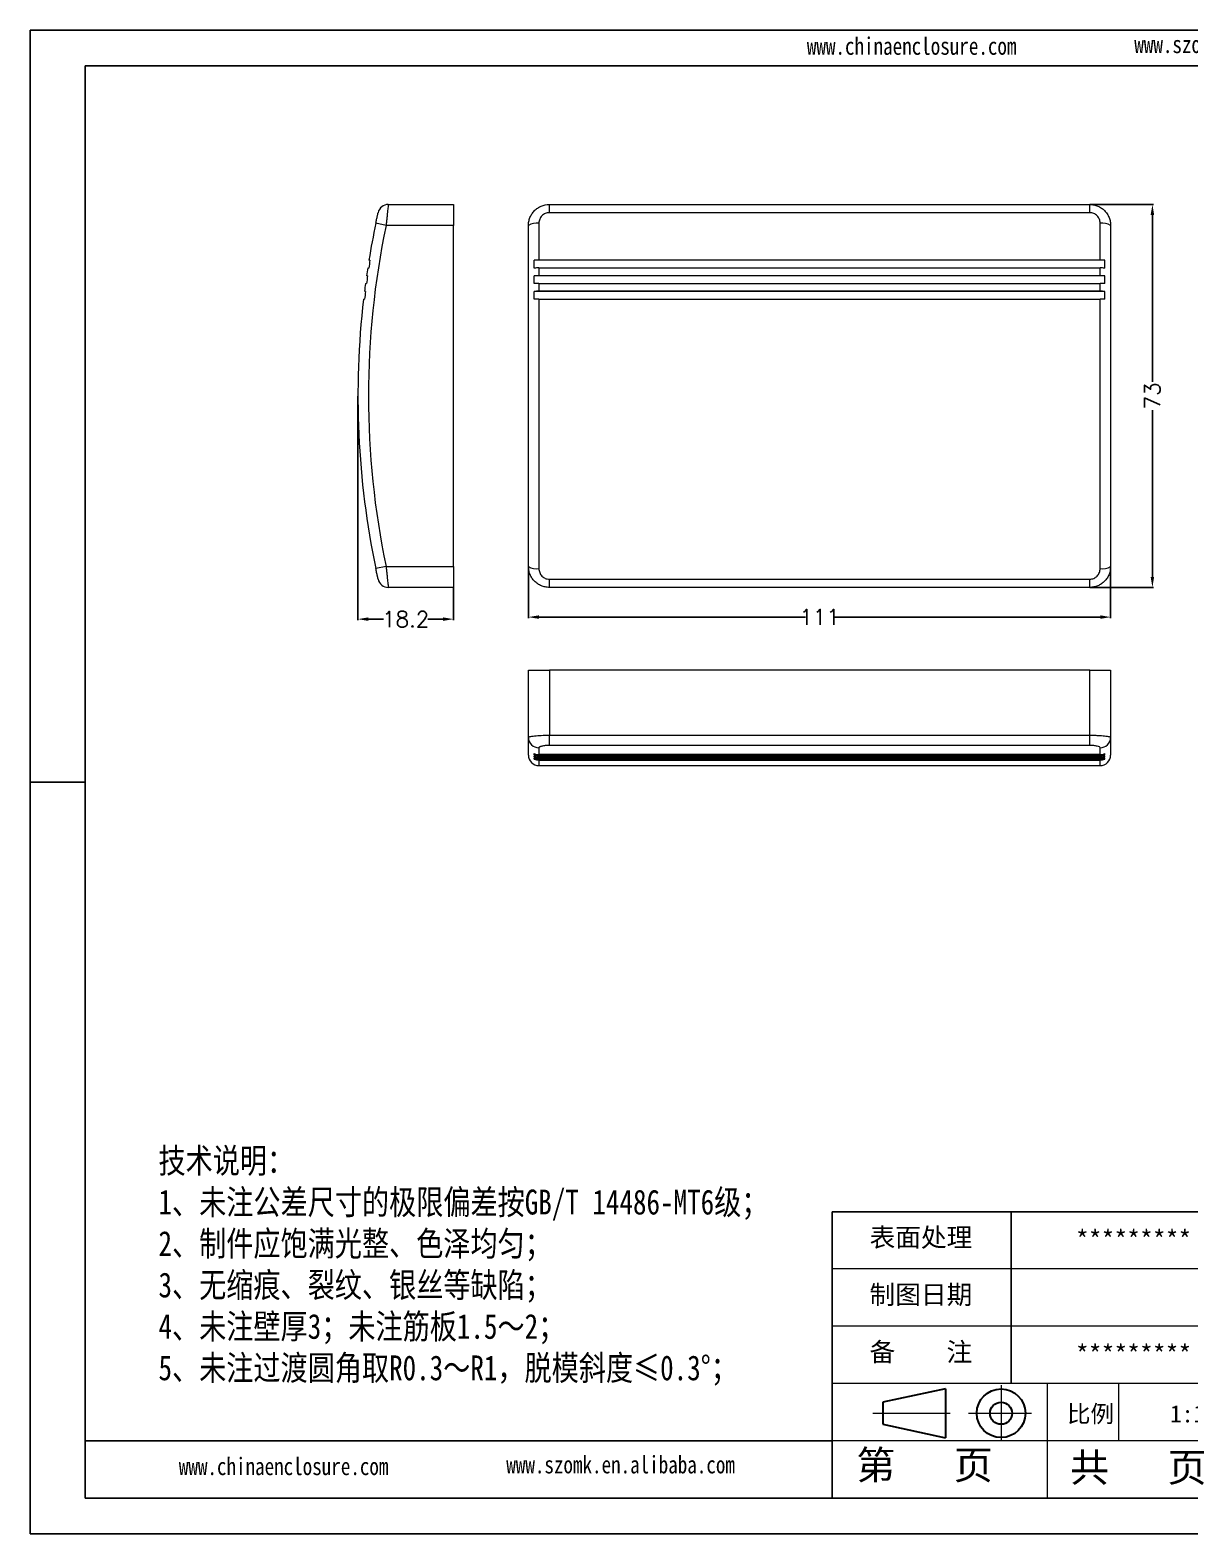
# Model space of a CAD drawing. Header units: inches. Extents: x 1464 to 2346, y 536 to 823.
# Drawn here: x 1463.8 to 1684.9, y 535.9 to 822.7 of the extents above; entities that cross this region are included whole.
import ezdxf

# ---------------------------------------------------------------- set-up
doc = ezdxf.new("R2010")
doc.units = ezdxf.units.IN
doc.linetypes.add('CENTER2', pattern=[28.575, 19.05, -3.175, 3.175, -3.175])
doc.layers.add('文字', color=81, linetype='Continuous')
for name, color, linetype, lineweight in [('粗实线', 7, 'Continuous', 30), ('细实线', 3, 'Continuous', 9), ('细点划线', 2, 'CENTER2', 9)]:
    doc.layers.add(name, color=color, linetype=linetype, lineweight=lineweight)
doc.styles.get("Standard").update_dxf_attribs({"font": 'txt', "bigfont": 'gbcbig.shx'})
doc.styles.add('宋体', font='', dxfattribs={"width": 0.8, "height": 3.5})
doc.styles.get('宋体').set_extended_font_data('SimSun')
doc.dimstyles.new('3', dxfattribs={"dimtxt": 3, "dimasz": 2, "dimexe": 0.18, "dimexo": 0.0625, "dimgap": 0.2, "dimtad": 0, "dimzin": 12, "dimdsep": 46, "dimtxsty": 'Standard', "dimcen": 1, "dimclrd": 3, "dimclre": 3, "dimadec": 0, "dimazin": 0, "dimtfac": 1, "dimtofl": 0, "dimtmove": 0, "dimatfit": 3, "dimfxl": 1, "dimtolj": 1, "dimtzin": 0, "dimarcsym": 0})

# ---------------------------------------------------------------- blocks, each defined once
blk = doc.blocks.new('*D54')
at = {"color": 3, "lineweight": -2}
for p, q in [((1558.82, 720.34), (1558.82, 710.56)), ((1669.82, 720.34), (1669.82, 710.56)), ((1560.82, 710.74), (1611.62, 710.74)), ((1667.82, 710.74), (1617.02, 710.74))]:
    blk.add_line(p, q, dxfattribs=at)
at = {"color": 3}
for points in [[(1560.82, 711.08), (1560.82, 710.41), (1558.82, 710.74)], [(1667.82, 711.08), (1667.82, 710.41), (1669.82, 710.74)]]:
    blk.add_solid(points, dxfattribs=at)
at = {"layer": 'Defpoints', "color": 0}
for p in [(1558.82, 720.41), (1669.82, 720.41), (1669.82, 710.74)]:
    blk.add_point(p, dxfattribs=at)
at = {"color": 0, "insert": (1614.32, 710.74), "char_height": 3, "attachment_point": 5}
blk.add_mtext('\\A1;111', dxfattribs=at)
blk = doc.blocks.new('*D55')
at = {"color": 3, "lineweight": -2}
for p, q in [((1665.88, 789.41), (1677.96, 789.41)), ((1677.78, 787.41), (1677.78, 755.61)), ((1677.78, 718.41), (1677.78, 750.21)), ((1665.88, 716.41), (1677.96, 716.41))]:
    blk.add_line(p, q, dxfattribs=at)
at = {"color": 3}
for points in [[(1677.44, 787.41), (1678.11, 787.41), (1677.78, 789.41)], [(1677.44, 718.41), (1678.11, 718.41), (1677.78, 716.41)]]:
    blk.add_solid(points, dxfattribs=at)
at = {"layer": 'Defpoints', "color": 0}
for p in [(1665.82, 789.41), (1677.78, 789.41), (1665.82, 716.41)]:
    blk.add_point(p, dxfattribs=at)
at = {"color": 0, "insert": (1677.78, 752.91), "char_height": 3, "attachment_point": 5, "rotation": 90}
blk.add_mtext('\\A1;73', dxfattribs=at)
blk = doc.blocks.new('*D56')
at = {"color": 3, "lineweight": -2}
for p, q in [((1526.32, 752.84), (1526.32, 710.17)), ((1544.52, 716.34), (1544.52, 710.17)), ((1528.32, 710.35), (1531.22, 710.35)), ((1542.52, 710.35), (1539.62, 710.35))]:
    blk.add_line(p, q, dxfattribs=at)
at = {"color": 3}
for points in [[(1528.32, 710.69), (1528.32, 710.02), (1526.32, 710.35)], [(1542.52, 710.69), (1542.52, 710.02), (1544.52, 710.35)]]:
    blk.add_solid(points, dxfattribs=at)
at = {"layer": 'Defpoints', "color": 0}
for p in [(1526.32, 752.91), (1544.52, 716.41), (1544.52, 710.35)]:
    blk.add_point(p, dxfattribs=at)
at = {"color": 0, "insert": (1535.42, 710.35), "char_height": 3, "attachment_point": 5}
blk.add_mtext('\\A1;18.2', dxfattribs=at)

msp = doc.modelspace()

# ---------------------------------------------------------------- linework, layer by layer
for p, q in [((1463.818, 822.657), (1869.305, 822.657)), ((1463.818, 822.657), (1463.818, 535.949)), ((1474.31, 815.831), (1862.479, 815.831)), ((1474.31, 815.831), (1474.31, 542.775)), ((1474.31, 679.303), (1463.818, 679.303)), ((1463.818, 668.684), (1463.818, 535.949)), ((1698.646, 597.387), (1616.729, 597.387)), ((1616.729, 542.775), (1616.729, 597.387)), ((1650.861, 564.62), (1650.861, 597.387)), ((1616.729, 553.698), (1474.31, 553.698)), ((1474.31, 542.775), (1862.479, 542.775)), ((1463.818, 535.949), (1869.305, 535.949)), ((1463.818, 535.949), (1651.543, 535.949))]:
    msp.add_line(p, q)
at = {"color": 7, "linetype": 'Continuous', "lineweight": 15}
for p, q in [((1532.114, 789.406), (1544.519, 789.406)), ((1544.519, 789.406), (1544.519, 785.406)), ((1562.819, 787.841), (1562.819, 789.406)), ((1562.819, 789.406), (1665.819, 789.406)), ((1665.819, 787.841), (1665.819, 789.406)), ((1531.682, 785.406), (1529.725, 785.815)), ((1560.819, 785.815), (1560.819, 778.793)), ((1665.819, 787.841), (1562.819, 787.841)), ((1667.819, 778.793), (1667.819, 785.815)), ((1544.519, 785.406), (1531.682, 785.406)), ((1544.519, 720.406), (1544.519, 785.406)), ((1558.819, 720.406), (1558.819, 785.406)), ((1669.819, 785.406), (1669.819, 720.406)), ((1528.183, 777.311), (1528.381, 777.281)), ((1528.615, 778.76), (1528.418, 778.793)), ((1559.948, 777.281), (1559.948, 778.76)), ((1668.691, 778.76), (1559.948, 778.76)), ((1667.819, 778.793), (1560.819, 778.793)), ((1560.819, 777.311), (1560.819, 775.827)), ((1560.819, 777.311), (1667.819, 777.311)), ((1667.819, 775.827), (1667.819, 777.311)), ((1668.691, 777.281), (1668.691, 778.76)), ((1527.755, 774.342), (1527.953, 774.315)), ((1528.16, 775.799), (1527.962, 775.827)), ((1559.948, 774.315), (1559.948, 775.799)), ((1668.691, 775.799), (1559.948, 775.799)), ((1667.819, 775.827), (1560.819, 775.827)), ((1560.819, 774.342), (1560.819, 772.854)), ((1560.819, 774.342), (1667.819, 774.342)), ((1667.819, 772.854), (1667.819, 774.342)), ((1668.691, 774.315), (1668.691, 775.799)), ((1527.383, 771.365), (1527.581, 771.342)), ((1527.76, 772.829), (1527.562, 772.854)), ((1559.948, 771.342), (1559.948, 772.829)), ((1668.691, 772.829), (1559.948, 772.829)), ((1667.819, 772.854), (1560.819, 772.854)), ((1560.819, 771.365), (1560.819, 719.996)), ((1560.819, 771.365), (1667.819, 771.365)), ((1667.819, 719.996), (1667.819, 771.365)), ((1668.691, 771.342), (1668.691, 772.829)), ((1531.682, 720.406), (1529.725, 719.996)), ((1531.682, 720.406), (1544.519, 720.406)), ((1544.519, 720.406), (1544.519, 716.406)), ((1562.819, 717.971), (1665.819, 717.971)), ((1562.819, 716.406), (1562.819, 717.971)), ((1665.819, 716.406), (1665.819, 717.971)), ((1544.519, 716.406), (1532.114, 716.406)), ((1665.819, 716.406), (1562.819, 716.406)), ((1558.819, 700.626), (1562.819, 700.626)), ((1558.819, 687.789), (1558.819, 700.626)), ((1562.819, 700.626), (1562.819, 688.221)), ((1665.819, 700.626), (1562.819, 700.626)), ((1665.819, 688.221), (1665.819, 700.626)), ((1665.819, 700.626), (1669.819, 700.626)), ((1669.819, 700.626), (1669.819, 687.789)), ((1562.819, 688.221), (1665.819, 688.221)), ((1562.819, 686.269), (1562.819, 688.221)), ((1665.819, 686.269), (1665.819, 688.221)), ((1558.819, 684.426), (1558.819, 687.789)), ((1560.819, 685.832), (1560.819, 684.525)), ((1665.819, 686.269), (1562.819, 686.269)), ((1667.819, 684.525), (1667.819, 685.832)), ((1669.819, 687.789), (1669.819, 684.426)), ((1559.948, 684.488), (1559.948, 684.722)), ((1559.948, 684.488), (1668.691, 684.488)), ((1559.948, 684.06), (1559.948, 684.267)), ((1559.948, 684.06), (1668.691, 684.06)), ((1559.948, 683.688), (1559.948, 683.867)), ((1559.948, 683.688), (1560.54, 683.688)), ((1667.819, 684.525), (1560.819, 684.525)), ((1560.819, 684.29), (1560.819, 684.069)), ((1560.819, 684.29), (1667.819, 684.29)), ((1667.819, 684.069), (1560.819, 684.069)), ((1560.819, 683.862), (1560.819, 683.669)), ((1560.819, 683.862), (1667.819, 683.862)), ((1667.819, 683.669), (1560.819, 683.669)), ((1560.819, 683.49), (1667.819, 683.49)), ((1560.819, 682.426), (1667.819, 682.426)), ((1667.819, 684.069), (1667.819, 684.29)), ((1667.819, 683.669), (1667.819, 683.862)), ((1668.099, 683.688), (1668.691, 683.688)), ((1668.691, 684.488), (1668.691, 684.722)), ((1668.691, 684.06), (1668.691, 684.267)), ((1668.691, 683.688), (1668.691, 683.867))]:
    msp.add_line(p, q, dxfattribs=at)
at = {"color": 8, "linetype": 'Continuous', "lineweight": 15}
for p, q in [((1560.819, 683.49), (1560.819, 682.426)), ((1667.819, 682.426), (1667.819, 683.49))]:
    msp.add_line(p, q, dxfattribs=at)
at = {"color": 7, "linetype": 'Continuous', "lineweight": 15}
for centre, radius, start, end in [((1532.114, 787.406), 2, 90, 167.44424), ((1687.02, 752.906), 160.701, 168.18295, 170.73006), ((1560.34, 783.067), 2.79, 80.11417, 123.0327), ((1668.298, 783.067), 2.79, 56.9673, 99.88583), ((1687.02, 752.906), 158.701, 168.18295, 191.81705), ((1687.02, 752.906), 160.701, 171.26486, 171.79967), ((1687.02, 752.906), 160.501, 170.73006, 171.26486), ((1560.802, 767.444), 11.348, 89.91369, 94.31919), ((1560.802, 765.277), 12.034, 89.91837, 94.07247), ((1667.836, 767.444), 11.348, 85.68081, 90.08631), ((1667.837, 765.277), 12.034, 85.92753, 90.08163), ((1687.02, 752.906), 160.701, 172.33447, 172.86928), ((1687.02, 752.906), 160.501, 171.79967, 172.33447), ((1560.802, 763.018), 12.81, 89.92309, 93.82531), ((1560.802, 760.648), 13.694, 89.92787, 93.57773), ((1667.837, 763.018), 12.81, 86.17469, 90.07691), ((1667.837, 760.648), 13.694, 86.42227, 90.07213), ((1687.02, 752.906), 160.701, 173.40408, 191.81705), ((1687.02, 752.906), 160.501, 172.86928, 173.40408), ((1560.802, 758.143), 14.712, 89.9327, 93.32978), ((1560.802, 755.47), 15.895, 89.93757, 93.08146), ((1667.837, 758.143), 14.712, 86.67022, 90.0673), ((1667.837, 755.47), 15.895, 86.91854, 90.06243), ((1560.34, 722.745), 2.79, 236.9673, 279.88583), ((1668.298, 722.745), 2.79, 260.11417, 303.0327), ((1532.114, 718.406), 2, 192.55576, 270), ((1560.798, 687.811), 1.979, 180.6202, 270.60706), ((1667.84, 687.811), 1.979, 269.39294, 359.3798), ((1560.819, 684.426), 2, 180, 270), ((1560.819, 686.546), 2.022, 244.47153, 270.01291), ((1560.819, 686.309), 2.019, 244.43643, 270.01149), ((1560.819, 686.086), 2.017, 244.40341, 270.01014), ((1560.819, 685.877), 2.015, 244.37247, 270.00888), ((1560.819, 685.682), 2.013, 244.34361, 270.0077), ((1560.819, 685.501), 2.011, 244.31683, 270.0066), ((1667.82, 686.546), 2.022, 269.98709, 295.52847), ((1667.82, 686.309), 2.019, 269.98851, 295.56357), ((1667.819, 684.426), 2, 270, 0), ((1667.82, 686.086), 2.017, 269.98986, 295.59659), ((1667.82, 685.877), 2.015, 269.99112, 295.62753), ((1667.82, 685.682), 2.013, 269.9923, 295.65639), ((1667.82, 685.501), 2.011, 269.9934, 295.68317)]:
    msp.add_arc(centre, radius, start, end, dxfattribs=at)
for points, knots in [([(1532.114, 789.406), (1532.114, 789.406), (1532.111, 789.38), (1532.1, 789.278), (1532.092, 789.2), (1532.069, 788.999), (1532.056, 788.876), (1532.023, 788.585), (1532.005, 788.416), (1531.965, 788.047), (1531.943, 787.845), (1531.895, 787.407), (1531.87, 787.176), (1531.819, 786.696), (1531.792, 786.444), (1531.737, 785.929), (1531.71, 785.669), (1531.682, 785.406)], [0, 0, 0, 0, 0.125, 0.125, 0.25, 0.25, 0.375, 0.375, 0.5, 0.5, 0.625, 0.625, 0.75, 0.75, 0.875, 0.875, 1, 1, 1, 1]), ([(1558.819, 785.406), (1558.819, 785.669), (1558.845, 785.928), (1558.946, 786.438), (1559.022, 786.691), (1559.222, 787.175), (1559.345, 787.404), (1559.633, 787.838), (1559.802, 788.044), (1560.17, 788.414), (1560.371, 788.58), (1560.807, 788.872), (1561.041, 788.998), (1561.763, 789.299), (1562.289, 789.406), (1562.819, 789.406)], [0, 0, 0, 0, 0.125, 0.125, 0.25, 0.25, 0.375, 0.375, 0.5, 0.5, 0.625, 0.625, 0.75, 0.75, 1, 1, 1, 1]), ([(1665.819, 789.406), (1666.084, 789.406), (1666.345, 789.38), (1666.857, 789.278), (1667.112, 789.2), (1667.596, 788.999), (1667.826, 788.876), (1668.262, 788.585), (1668.467, 788.416), (1668.835, 788.047), (1669, 787.845), (1669.293, 787.407), (1669.416, 787.176), (1669.615, 786.696), (1669.691, 786.444), (1669.794, 785.929), (1669.819, 785.669), (1669.819, 785.406)], [0, 0, 0, 0, 0.125, 0.125, 0.25, 0.25, 0.375, 0.375, 0.5, 0.5, 0.625, 0.625, 0.75, 0.75, 0.875, 0.875, 1, 1, 1, 1]), ([(1529.725, 785.815), (1529.78, 786.078), (1529.835, 786.34), (1529.939, 786.822), (1529.988, 787.048), (1530.049, 787.33), (1530.068, 787.416), (1530.101, 787.566), (1530.115, 787.629), (1530.138, 787.734), (1530.147, 787.774), (1530.159, 787.827), (1530.162, 787.841), (1530.162, 787.841)], [0, 0, 0, 0, 0.25, 0.25, 0.5, 0.5, 0.625, 0.625, 0.75, 0.75, 0.875, 0.875, 1, 1, 1, 1]), ([(1562.819, 787.841), (1562.55, 787.841), (1562.284, 787.785), (1561.919, 787.629), (1561.802, 787.564), (1561.584, 787.414), (1561.484, 787.329), (1561.301, 787.14), (1561.218, 787.036), (1561.076, 786.817), (1561.016, 786.701), (1560.918, 786.458), (1560.881, 786.331), (1560.832, 786.076), (1560.819, 785.947), (1560.819, 785.815)], [0, 0, 0, 0, 0.25, 0.25, 0.375, 0.375, 0.5, 0.5, 0.625, 0.625, 0.75, 0.75, 0.875, 0.875, 1, 1, 1, 1]), ([(1667.819, 785.815), (1667.819, 786.078), (1667.768, 786.34), (1667.574, 786.822), (1667.428, 787.048), (1667.154, 787.33), (1667.052, 787.416), (1666.834, 787.566), (1666.718, 787.629), (1666.474, 787.734), (1666.345, 787.774), (1666.086, 787.827), (1665.954, 787.841), (1665.819, 787.841)], [0, 0, 0, 0, 0.25, 0.25, 0.5, 0.5, 0.625, 0.625, 0.75, 0.75, 0.875, 0.875, 1, 1, 1, 1]), ([(1530.162, 717.971), (1530.162, 717.971), (1530.15, 718.027), (1530.115, 718.183), (1530.101, 718.248), (1530.068, 718.398), (1530.049, 718.483), (1530.008, 718.671), (1529.985, 718.776), (1529.938, 718.995), (1529.913, 719.111), (1529.861, 719.354), (1529.834, 719.48), (1529.78, 719.735), (1529.752, 719.865), (1529.725, 719.996)], [0, 0, 0, 0, 0.25, 0.25, 0.375, 0.375, 0.5, 0.5, 0.625, 0.625, 0.75, 0.75, 0.875, 0.875, 1, 1, 1, 1]), ([(1531.682, 720.406), (1531.71, 720.142), (1531.737, 719.883), (1531.791, 719.374), (1531.818, 719.121), (1531.87, 718.637), (1531.895, 718.407), (1531.942, 717.973), (1531.964, 717.767), (1532.005, 717.398), (1532.023, 717.232), (1532.055, 716.939), (1532.069, 716.814), (1532.102, 716.513), (1532.114, 716.406), (1532.114, 716.406)], [0, 0, 0, 0, 0.125, 0.125, 0.25, 0.25, 0.375, 0.375, 0.5, 0.5, 0.625, 0.625, 0.75, 0.75, 1, 1, 1, 1]), ([(1562.819, 716.406), (1562.555, 716.406), (1562.294, 716.432), (1561.782, 716.534), (1561.527, 716.611), (1561.042, 716.813), (1560.813, 716.936), (1560.377, 717.227), (1560.172, 717.396), (1559.804, 717.765), (1559.638, 717.967), (1559.346, 718.405), (1559.223, 718.635), (1559.024, 719.116), (1558.947, 719.368), (1558.845, 719.882), (1558.819, 720.143), (1558.819, 720.406)], [0, 0, 0, 0, 0.125, 0.125, 0.25, 0.25, 0.375, 0.375, 0.5, 0.5, 0.625, 0.625, 0.75, 0.75, 0.875, 0.875, 1, 1, 1, 1]), ([(1560.819, 719.996), (1560.819, 719.733), (1560.871, 719.472), (1561.065, 718.989), (1561.211, 718.764), (1561.485, 718.482), (1561.587, 718.396), (1561.805, 718.246), (1561.92, 718.182), (1562.164, 718.078), (1562.293, 718.038), (1562.553, 717.985), (1562.685, 717.971), (1562.819, 717.971)], [0, 0, 0, 0, 0.25, 0.25, 0.5, 0.5, 0.625, 0.625, 0.75, 0.75, 0.875, 0.875, 1, 1, 1, 1]), ([(1669.819, 720.406), (1669.819, 720.142), (1669.794, 719.883), (1669.693, 719.374), (1669.616, 719.121), (1669.416, 718.637), (1669.294, 718.407), (1669.006, 717.973), (1668.837, 717.767), (1668.469, 717.398), (1668.268, 717.232), (1667.832, 716.939), (1667.598, 716.814), (1666.875, 716.513), (1666.349, 716.406), (1665.819, 716.406)], [0, 0, 0, 0, 0.125, 0.125, 0.25, 0.25, 0.375, 0.375, 0.5, 0.5, 0.625, 0.625, 0.75, 0.75, 1, 1, 1, 1]), ([(1665.819, 717.971), (1666.088, 717.971), (1666.355, 718.027), (1666.719, 718.183), (1666.837, 718.248), (1667.055, 718.398), (1667.155, 718.483), (1667.338, 718.671), (1667.421, 718.776), (1667.563, 718.995), (1667.623, 719.111), (1667.721, 719.354), (1667.758, 719.48), (1667.807, 719.735), (1667.819, 719.865), (1667.819, 719.996)], [0, 0, 0, 0, 0.25, 0.25, 0.375, 0.375, 0.5, 0.5, 0.625, 0.625, 0.75, 0.75, 0.875, 0.875, 1, 1, 1, 1]), ([(1558.819, 687.789), (1558.819, 687.817), (1558.845, 687.844), (1558.946, 687.898), (1559.022, 687.925), (1559.222, 687.977), (1559.345, 688.002), (1559.633, 688.049), (1559.802, 688.071), (1560.17, 688.112), (1560.371, 688.13), (1560.807, 688.162), (1561.041, 688.176), (1561.763, 688.209), (1562.289, 688.221), (1562.819, 688.221)], [0, 0, 0, 0, 0.125, 0.125, 0.25, 0.25, 0.375, 0.375, 0.5, 0.5, 0.625, 0.625, 0.75, 0.75, 1, 1, 1, 1]), ([(1665.819, 688.221), (1666.084, 688.221), (1666.345, 688.218), (1666.857, 688.207), (1667.112, 688.198), (1667.596, 688.176), (1667.826, 688.162), (1668.262, 688.13), (1668.467, 688.112), (1668.835, 688.071), (1669, 688.049), (1669.293, 688.002), (1669.416, 687.977), (1669.615, 687.926), (1669.691, 687.899), (1669.794, 687.844), (1669.819, 687.817), (1669.819, 687.789)], [0, 0, 0, 0, 0.125, 0.125, 0.25, 0.25, 0.375, 0.375, 0.5, 0.5, 0.625, 0.625, 0.75, 0.75, 0.875, 0.875, 1, 1, 1, 1]), ([(1562.819, 686.269), (1562.55, 686.269), (1562.284, 686.257), (1561.919, 686.222), (1561.802, 686.208), (1561.584, 686.175), (1561.484, 686.156), (1561.301, 686.115), (1561.218, 686.092), (1561.076, 686.044), (1561.016, 686.02), (1560.918, 685.967), (1560.881, 685.94), (1560.832, 685.886), (1560.819, 685.859), (1560.819, 685.832)], [0, 0, 0, 0, 0.25, 0.25, 0.375, 0.375, 0.5, 0.5, 0.625, 0.625, 0.75, 0.75, 0.875, 0.875, 1, 1, 1, 1]), ([(1667.819, 685.832), (1667.819, 685.887), (1667.768, 685.942), (1667.574, 686.046), (1667.428, 686.094), (1667.154, 686.156), (1667.052, 686.175), (1666.834, 686.208), (1666.718, 686.222), (1666.474, 686.245), (1666.345, 686.254), (1666.086, 686.266), (1665.954, 686.269), (1665.819, 686.269)], [0, 0, 0, 0, 0.25, 0.25, 0.5, 0.5, 0.625, 0.625, 0.75, 0.75, 0.875, 0.875, 1, 1, 1, 1])]:
    msp.add_open_spline(points, degree=3, knots=knots, dxfattribs=at)
at = {"layer": '粗实线', "color": 7}
for p, q in [((1638.315, 563.598), (1626.381, 561.069)), ((1638.315, 563.598), (1638.315, 554.245)), ((1626.381, 561.069), (1626.381, 556.848)), ((1626.381, 556.848), (1638.315, 554.245))]:
    msp.add_line(p, q, dxfattribs=at)
for radius in [4.64, 2.11]:
    msp.add_circle((1648.937, 558.958), radius, dxfattribs=at)
at = {"layer": '细实线', "color": 7}
for p, q in [((1698.646, 586.464), (1616.729, 586.464)), ((1698.646, 575.542), (1616.729, 575.542)), ((1862.479, 564.62), (1616.729, 564.62)), ((1657.687, 564.62), (1657.687, 542.775)), ((1671.34, 564.62), (1671.34, 553.698)), ((1698.646, 553.698), (1616.729, 553.698))]:
    msp.add_line(p, q, dxfattribs=at)
at = {"layer": '细点划线', "color": 7}
for p, q in [((1648.937, 564.299), (1648.937, 553.698)), ((1624.478, 558.958), (1639.229, 558.958)), ((1642.731, 558.958), (1654.723, 558.958))]:
    msp.add_line(p, q, dxfattribs=at)

# ---------------------------------------------------------------- texts
at = {"char_height": 3.59196, "width": 2041.49026, "attachment_point": 1}
for s, insert in [('{\\fSimHei|b0|i0|c134|p49;表面处理}', (1623.852, 594.287)), ('{\\fSimHei|b0|i0|c134|p49;*********}', (1663.194, 593.825)), ('{\\fSimHei|b0|i0|c134|p49;制图日期}', (1623.852, 583.365)), ('{\\fSimHei|b0|i0|c134|p49;备    注}', (1623.852, 572.442)), ('{\\fSimHei|b0|i0|c134|p49;*********}', (1663.194, 571.981))]:
    msp.add_mtext(s, dxfattribs=dict(at, insert=insert))
at = {"layer": '文字', "color": 0, "attachment_point": 1, "style": '宋体'}
for s, insert, char_height, width in [('www.chinaenclosure.com', (1611.906, 821.281), 3.33735, 58.63397), ('www.szomk.en.alibaba.com', (1674.328, 821.612), 3.33735, 58.63397), ('{\\H1.111x;技术说明：\\P1、未注公差尺寸的极限偏差按GB/T 14486-MT6级；\\P2、制件应饱满光整、色泽均匀；\\P3、无缩痕、裂纹、银丝等缺陷；\\P4、未注壁厚3；未注筋板1.5～2；\\P5、未注过渡圆角取R0.3～R1，脱模斜度≤0.3%%D；}', (1488.299, 609.491), 4.26649, 155.40002), ('www.chinaenclosure.com', (1492.179, 550.502), 3.33735, 58.63397), ('www.szomk.en.alibaba.com', (1554.602, 550.832), 3.33735, 58.63397)]:
    msp.add_mtext(s, dxfattribs=dict(at, insert=insert, char_height=char_height, width=width))
at = {"layer": '细实线', "color": 7, "attachment_point": 1}
for s, insert, char_height, width in [('{\\fSimSun|b0|i0|c134|p54;比例}', (1661.51, 560.483), 3.27667, 14.38355), ('{\\fSimSun|b0|i0|c134|p54;1:1}', (1681.136, 560.483), 3.27667, 14.38355), ('{\\fSimSun|b0|i0|c134|p54;第   页}', (1621.324, 551.82), 5.46111, 40.95834), ('{\\fSimSun|b0|i0|c134|p54; 共   页}', (1658.356, 551.356), 5.46111, 40.95834)]:
    msp.add_mtext(s, dxfattribs=dict(at, insert=insert, char_height=char_height, width=width))

# ---------------------------------------------------------------- dimensions: what is measured, and where the dimension line sits
dim = msp.add_linear_dim(base=(1677.775, 789.406), p1=(1665.819, 716.406), p2=(1665.819, 789.406), angle=90, dimstyle='3')
dim.commit()
dim.dimension.update_dxf_attribs({"geometry": '*D55', "text_midpoint": (1677.775, 752.906)})
for base, p1, p2, picture, middle in [((1544.519, 710.352), (1526.319, 752.906), (1544.519, 716.406), '*D56', (1535.419, 710.352)), ((1669.819, 710.743), (1558.819, 720.406), (1669.819, 720.406), '*D54', (1614.319, 710.743))]:
    dim = msp.add_linear_dim(base=base, p1=p1, p2=p2, dimstyle='3')
    dim.commit()
    dim.dimension.update_dxf_attribs({"geometry": picture, "text_midpoint": middle})

doc.saveas('drawing.dxf')
